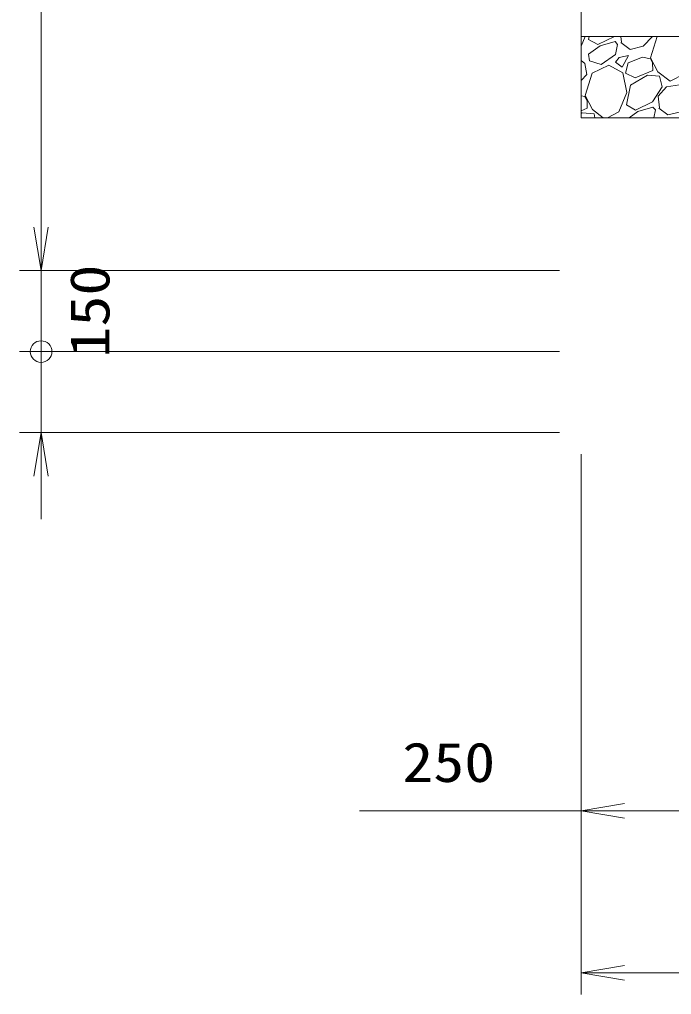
# Model space of a CAD drawing. Units: millimetres at full size. Extents: x 0 to 33600, y 55520 to 79280.
# Drawn here: x 11610 to 12818, y 60962 to 62767 of the extents above; entities that cross this region are included whole.
import ezdxf
from ezdxf.enums import TextEntityAlignment as Align

# ---------------------------------------------------------------- set-up
doc = ezdxf.new("R2010")
doc.units = ezdxf.units.MM
doc.header["$LTSCALE"] = 80.0044
for name, color, linetype, lineweight in [('0_2', 4, 'Continuous', 13), ('寸法', 6, 'Continuous', 13), ('ﾊｯﾁﾝｸﾞ', 4, 'Continuous', 9)]:
    doc.layers.add(name, color=color, linetype=linetype, lineweight=lineweight)
doc.styles.add('ＭＳ ゴシック', font='')
doc.styles.get('ＭＳ ゴシック').set_extended_font_data('MS Gothic')

# ---------------------------------------------------------------- blocks, each defined once
blk = doc.blocks.new('open_arrow')
at = {"color": 0, "linetype": 'Continuous', "lineweight": -2}
blk.add_lwpolyline([(7.5, 1.25), (0, 0), (7.5, -1.25)], dxfattribs=at)
blk = doc.blocks.new('dimension_origin')
at = {"color": 0, "linetype": 'Continuous', "lineweight": -2}
blk.add_circle((0, 0), 1.25, dxfattribs=at)

msp = doc.modelspace()

# ---------------------------------------------------------------- linework, layer by layer
at = {"layer": '0_2', "color": 7}
for points in [[(12650, 62885), (16550, 62885), (16550, 62735), (12650, 62735)], [(12650, 62735), (16550, 62735), (16550, 62585), (12650, 62585)]]:
    msp.add_lwpolyline(points, close=True, dxfattribs=at)
at = {"layer": '寸法'}
for p, q in [((11650, 62885), (11650, 62302)), ((11650, 62072), (11650, 62462)), ((12610, 62302), (11610, 62302)), ((12610, 62302), (11610, 62302)), ((11650, 62232), (11650, 61842)), ((12610, 62152), (11610, 62152)), ((12610, 62152), (11610, 62152)), ((12610, 62002), (11610, 62002)), ((12650, 61962), (12650, 60962)), ((12650, 61962), (12650, 61262)), ((12900, 61302), (12240, 61302)), ((13210, 61302), (12740, 61302)), ((12650, 61002), (16550, 61002))]:
    msp.add_line(p, q, dxfattribs=at)
at = {"layer": 'ﾊｯﾁﾝｸﾞ'}
for p, q in [((12650.25, 62717.15), (12657.57, 62735)), ((12663.91, 62729.89), (12665, 62735)), ((12711.84, 62735), (12680.8, 62720.24)), ((12725.06, 62724.78), (12723.84, 62735)), ((12765.03, 62717.14), (12782.04, 62735)), ((12791.21, 62735), (12778.84, 62696.02)), ((12650, 62717.02), (12650.25, 62717.15)), ((12685.32, 62718), (12663.69, 62702.28)), ((12680.8, 62720.24), (12663.91, 62729.89)), ((12713.07, 62725.94), (12685.32, 62718)), ((12717.78, 62720.58), (12713.07, 62725.94)), ((12717.78, 62720.58), (12713.87, 62702.16)), ((12723.85, 62724.08), (12740.92, 62711.31)), ((12740.92, 62711.31), (12765.03, 62717.14)), ((12665.65, 62690.48), (12663.69, 62702.28)), ((12713.87, 62702.16), (12687.39, 62683.63)), ((12737.85, 62699.83), (12720.5, 62696.28)), ((12725.96, 62678.42), (12737.85, 62699.83)), ((12650, 62690.64), (12657.16, 62685.58)), ((12660.9, 62665.11), (12657.16, 62685.58)), ((12687.39, 62683.63), (12665.65, 62690.48)), ((12701.29, 62681.96), (12670.79, 62667.58)), ((12727.22, 62667.83), (12701.29, 62681.96)), ((12720.5, 62696.28), (12714.11, 62687.74)), ((12714.11, 62687.74), (12725.96, 62678.42)), ((12737.38, 62686.63), (12732.26, 62667.51)), ((12763.73, 62696.99), (12737.38, 62686.63)), ((12778.33, 62694.11), (12763.73, 62696.99)), ((12782.53, 62686.83), (12778.33, 62694.11)), ((12778.84, 62696.02), (12792.33, 62669.86)), ((12782.77, 62672.42), (12782.53, 62686.83)), ((12650, 62653.66), (12660.9, 62665.11)), ((12670.79, 62667.58), (12657.6, 62626.02)), ((12735.02, 62631.92), (12727.22, 62667.83)), ((12732.26, 62667.51), (12750.36, 62658.56)), ((12741.74, 62645.5), (12773.26, 62663.7)), ((12750.36, 62658.56), (12782.77, 62672.42)), ((12773.26, 62663.7), (12795.32, 62661.88)), ((12792.33, 62669.86), (12815.33, 62652.42)), ((12795.32, 62661.88), (12800.27, 62642.11)), ((12815.33, 62652.42), (12841.49, 62665.91)), ((12733.91, 62608.65), (12741.74, 62645.5)), ((12808.43, 62641.97), (12832.03, 62645.9)), ((12657.09, 62624.11), (12650, 62625.51)), ((12657.6, 62626.02), (12671.09, 62599.86)), ((12720.25, 62595.91), (12735.02, 62631.92)), ((12800.27, 62642.11), (12782.51, 62614.07)), ((12792.53, 62624.71), (12808.43, 62641.97)), ((12661.29, 62616.83), (12657.09, 62624.11)), ((12661.53, 62602.42), (12661.29, 62616.83)), ((12750.8, 62599), (12733.91, 62608.65)), ((12782.51, 62614.07), (12750.8, 62599)), ((12795.06, 62603.54), (12792.53, 62624.71)), ((12650, 62597.49), (12661.53, 62602.42)), ((12650, 62592.53), (12652.01, 62593.7)), ((12652.01, 62593.7), (12674.08, 62591.88)), ((12671.09, 62599.86), (12690.69, 62585)), ((12674.08, 62591.88), (12675.8, 62585)), ((12699.09, 62585), (12720.25, 62595.91)), ((12755.32, 62596.76), (12739.14, 62585)), ((12783.07, 62604.7), (12755.32, 62596.76)), ((12787.78, 62599.34), (12783.07, 62604.7)), ((12787.78, 62599.34), (12784.74, 62585)), ((12793.85, 62602.84), (12810.92, 62590.06)), ((12810.92, 62590.06), (12835.03, 62595.9))]:
    msp.add_line(p, q, dxfattribs=at)

# ---------------------------------------------------------------- block references
at = {"layer": '寸法'}
for name, p, xscale, yscale, rotation in [('open_arrow', (11650, 62302), 10.7, 10.7, 90), ('open_arrow', (11650, 62302), 10.7, 10.7, 90), ('dimension_origin', (11650, 62152), 16, 16, 270), ('dimension_origin', (11650, 62152), 16, 16, 90), ('open_arrow', (11650, 62002), 10.7, 10.7, 270)]:
    msp.add_blockref(name, p, dxfattribs=dict(at, xscale=xscale, yscale=yscale, rotation=rotation))
at = {"layer": '寸法', "xscale": 10.7, "yscale": 10.7}
for p in [(12650, 61302), (12650, 61002)]:
    msp.add_blockref('open_arrow', p, dxfattribs=at)

# ---------------------------------------------------------------- texts
at = {"layer": '寸法', "style": 'ＭＳ ゴシック', "width": 1.15}
msp.add_text('150', height=73.31, rotation=90, dxfattribs=at).set_placement((11740, 62227), align=Align.MIDDLE_CENTER)
msp.add_text('250', height=73.31, dxfattribs=at).set_placement((12405, 61392), align=Align.MIDDLE_CENTER)

doc.saveas('drawing.dxf')
